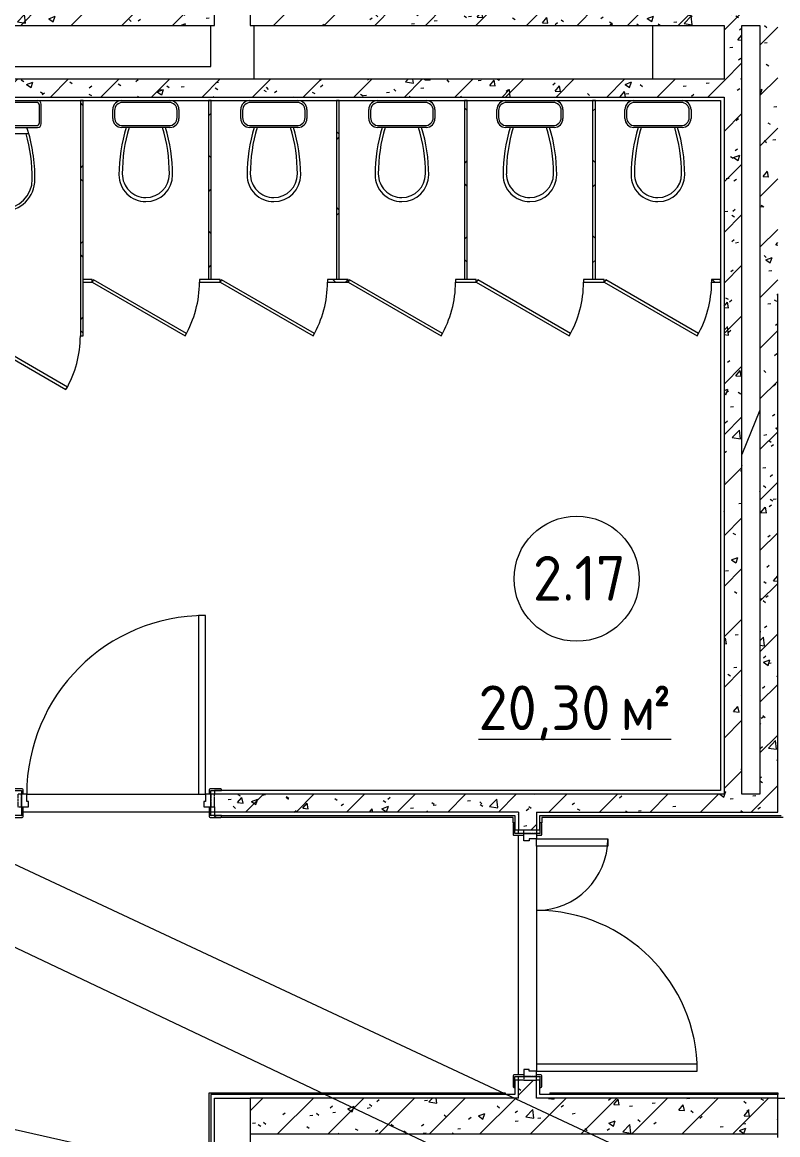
# Model space of a CAD drawing. Header units: millimetres. Extents: x -584918 to 2941280, y 3000189 to 4229862.
# Drawn here: x 204736 to 208961, y 3828161 to 3834384 of the extents above; entities that cross this region are included whole.
import ezdxf

# ---------------------------------------------------------------- set-up
doc = ezdxf.new("R2010")
doc.units = ezdxf.units.MM
doc.linetypes.add('ASVP_Невидимые', pattern=[5, 3, -2])
for name, color, linetype, lineweight in [('Двери', 7, 'Continuous', 0), ('Марки помещений', 7, 'Continuous', 0), ('Обобщенные модели', 7, 'Continuous', 0), ('Перекрытие', 7, 'Continuous', 0), ('Сантехника', 7, 'Continuous', 0), ('Стены внутренние', 7, 'Continuous', 0), ('Стены наружные', 7, 'Continuous', 0), ('Стены несущие', 7, 'Continuous', 0), ('Стены отделка', 7, 'Continuous', 0), ('Стены перегородки', 7, 'Continuous', 0), ('экспертиза ДУ', 1, 'Continuous', 0), ('экспертиза ДУ пояснения', 6, 'Continuous', 0), ('экспертиза условные обозначения', 1, 'Continuous', 0)]:
    doc.layers.add(name, color=color, linetype=linetype, lineweight=lineweight)
doc.styles.add('GOST Common_2', font='', dxfattribs={"height": 500})
doc.styles.add('GOST Common_3', font='', dxfattribs={"width": 0.9, "height": 500})
doc.styles.get('GOST Common_2').set_extended_font_data('GOST Common')
doc.styles.get('GOST Common_3').set_extended_font_data('GOST Common')
pattern_1 = [(45, (184030.3, 3824416.36), (-141.4214, 141.4214), [])]
pattern_2 = [(50, (184030.3, 3824416.36), (364.368, -31.8783), [38.1, -419.1]), (355, (184030.3, 3824416.36), (-70.486, 382.1133), [30.48, -335.28]), (100.451, (184060.67, 3824413.7), (293.885, 350.2334), [32.38, -356.18]), (46.184, (184030.3, 3824517.96), (542.1585, -84.086), [57.15, -628.65]), (96.636, (184075.5, 3824510.96), (474.805, 494.855), [48.57, -534.27]), (351.184, (184030.3, 3824517.96), (474.81, 494.85), [45.72, -502.92]), (21, (184081.1, 3824492.56), (303.2285, -204.5305), [38.1, -419.1]), (326, (184081.1, 3824492.56), (123.604, 368.376), [30.48, -335.28]), (71.451, (184106.37, 3824475.52), (426.834, 163.8427), [32.38, -356.18]), (37.5, (184030.3, 3824416.36), (6.17665, 169.11015), [16.764, -314.452, 16.764, -323.596, -336.55]), (37.5, (184030.3, 3824416.36), (6.17665, 169.11015), [-671.576, 16.764, -319.786]), (7.5, (184030.3, 3824416.36), (133.6389, 200.3615), [16.764, -177.292, 16.764, -306.832, -128.27]), (7.5, (184030.3, 3824416.36), (133.6389, 200.3615), [-517.652, 16.764, -111.506]), (327.5, (183917.02, 3824416.36), (271.1818, -11.45836), [16.764, -110.236, 16.764, -379.476, -525.78]), (327.5, (183917.02, 3824416.36), (271.1818, -11.45836), [-523.24, 16.764, -509.016]), (317.5, (183866.22, 3824416.36), (296.2585, 50.8528), [16.764, -148.336, 16.764, -246.38, -373.38]), (317.5, (183866.22, 3824416.36), (296.2585, 50.8528), [-428.244, 16.764, -356.616])]
pattern_3 = [(45, (184030.3, 3824416.36), (-212.132, 212.132), []), (135, (184030.3, 3824416.36), (-212.132, -212.132), [])]

# ---------------------------------------------------------------- blocks, each defined once
blk = doc.blocks.new('ASVP_ДверьДеревянная_1 полотно - Санузел 1000х2000h_полотно_ Г Л _950 в свету_-7525979-АР Этаж 02')
at = {"layer": 'Двери', "lineweight": 18}
for p, q in [((500, 1050), (460, 1050)), ((460, 1050), (460, 50)), ((500, 50), (500, 1050)), ((-500, 50), (-530, 50)), ((-530, 50), (-530, -20)), ((-500, 10), (-500, 50)), ((-490, 10), (-500, 10)), ((-490, -20), (-490, 10)), ((460, 50), (500, 50)), ((500, 10), (490, 10)), ((490, 10), (490, -20)), ((530, 50), (500, 50)), ((500, 50), (500, 10)), ((530, -20), (530, 50)), ((-530, -20), (-490, -20)), ((490, -20), (530, -20))]:
    blk.add_line(p, q, dxfattribs=at)
at = {"layer": 'Двери', "linetype": 'ASVP_Невидимые', "lineweight": 18}
for p, q in [((-530, 50), (-550, 50)), ((-550, 50), (-550, -20)), ((-530, -20), (-530, 50)), ((550, 50), (530, 50)), ((530, 50), (530, -20)), ((550, -20), (550, 50)), ((-550, -20), (-530, -20)), ((530, -20), (550, -20))]:
    blk.add_line(p, q, dxfattribs=at)
at = {"layer": 'Двери'}
blk.add_arc((500, 50), 1000, 90, 180, dxfattribs=at)
blk = doc.blocks.new('ASVP_НАЛИЧНИК МДФ_Двери - Наличник дверной МДФ-7487789-АР Этаж 02')
at = {"layer": 'Обобщенные модели'}
h = blk.add_hatch(dxfattribs=at)
h.set_pattern_fill('FP_6', color=256, style=0, pattern_type=2)
h.set_pattern_definition([(216.87, (-21064.3, -5112.83), (1249.4985, 833.00223), [208.25, -1874.25]), (206.565, (-20814.4, -5237.78), (-416.4998, -416.5), [465.661, -465.661]), (198.435, (-20814.4, -5446.03), (-832.9995, -416.50086), [263.418, -1053.671])])
h.paths.add_polyline_path([(530, -10), (585, -10), (588.5, -8.5), (590, -5), (590, 0), (530, 0), (530, 50), (520, 50), (520, -5), (521.5, -8.5), (525, -10)])
h.paths.add_polyline_path([(-530, -10), (-525, -10), (-521.5, -8.5), (-520, -5), (-520, 50), (-530, 50), (-531, 0), (-590, -1), (-590, -5), (-588.5, -8.5), (-585, -10), (-531, -10)])
for p, q in [((-531, 0), (-590, 0)), ((-590, 0), (-590, -5)), ((-531, -1), (-531, 0)), ((-530, 50), (-530, -1)), ((-520, -5), (-520, 50)), ((520, 50), (520, -5)), ((530, -1), (530, 50)), ((590, 0), (531, 0)), ((531, 0), (531, -1)), ((590, -5), (590, 0)), ((-585, -10), (-525, -10)), ((-530, -1), (-531, -1)), ((525, -10), (585, -10)), ((531, -1), (530, -1))]:
    blk.add_line(p, q, dxfattribs=at)
for centre, start, end in [((-585, -5), 180, 270), ((-525, -5), 270, 360), ((525, -5), 180, 270), ((585, -5), 270, 360)]:
    blk.add_arc(centre, 5, start, end, dxfattribs=at)
blk = doc.blocks.new('ASVP_НАЛИЧНИК МДФ_Двери - Наличник дверной МДФ-V7-АР Этаж 02')
at = {"layer": 'Обобщенные модели'}
for p, q in [((-531, 0), (-590, 0)), ((-590, 0), (-590, -5)), ((-531, -1), (-531, 0)), ((-530, 20), (-530, -1)), ((-520, -5), (-520, 20)), ((520, 20), (520, -5)), ((530, -1), (530, 20)), ((590, 0), (531, 0)), ((531, 0), (531, -1)), ((590, -5), (590, 0)), ((-585, -10), (-525, -10)), ((-530, -1), (-531, -1)), ((525, -10), (585, -10)), ((531, -1), (530, -1))]:
    blk.add_line(p, q, dxfattribs=at)
for centre, start, end in [((-585, -5), 180, 270), ((-525, -5), 270, 360), ((525, -5), 180, 270), ((585, -5), 270, 360)]:
    blk.add_arc(centre, 5, start, end, dxfattribs=at)
blk = doc.blocks.new('ASVP_ДверьДеревянная_2 полотна - Межкомнатная 1300х2000h_полотна_ Г Л _1220 в свету_-7531502-АР Этаж 02')
at = {"layer": 'Двери', "lineweight": 18}
for p, q in [((650, 950), (610, 950)), ((610, 950), (610, 50)), ((650, 50), (650, 950)), ((-650, 450), (-610, 450)), ((-650, 50), (-650, 450)), ((-610, 450), (-610, 50)), ((-680, 50), (-650, 50)), ((-680, -20), (-680, 50)), ((-610, 50), (-650, 50)), ((-650, 50), (-650, 10)), ((-650, 10), (-640, 10)), ((-640, 10), (-640, -20)), ((610, 50), (650, 50)), ((650, 10), (640, 10)), ((640, 10), (640, -20)), ((680, 50), (650, 50)), ((650, 50), (650, 10)), ((680, -20), (680, 50)), ((-640, -20), (-680, -20)), ((640, -20), (680, -20))]:
    blk.add_line(p, q, dxfattribs=at)
at = {"layer": 'Двери', "linetype": 'ASVP_Невидимые', "lineweight": 18}
for p, q in [((-700, 50), (-680, 50)), ((-700, -20), (-700, 50)), ((-680, 50), (-680, -20)), ((700, 50), (680, 50)), ((680, 50), (680, -20)), ((700, -20), (700, 50)), ((-680, -20), (-700, -20)), ((680, -20), (700, -20))]:
    blk.add_line(p, q, dxfattribs=at)
at = {"layer": 'Двери'}
for centre, radius, start, end in [((650, 50), 900, 90, 180), ((-650, 50), 400, 360, 90)]:
    blk.add_arc(centre, radius, start, end, dxfattribs=at)
blk = doc.blocks.new('ASVP_НАЛИЧНИК МДФ_Двери - Наличник дверной МДФ-V59-АР Этаж 02')
at = {"layer": 'Обобщенные модели'}
for p, q in [((-681, 0), (-740, 0)), ((-740, 0), (-740, -5)), ((-681, -1), (-681, 0)), ((-680, 50), (-680, -1)), ((-670, -5), (-670, 50)), ((670, 50), (670, -5)), ((680, -1), (680, 50)), ((740, 0), (681, 0)), ((681, 0), (681, -1)), ((740, -5), (740, 0)), ((-735, -10), (-675, -10)), ((-680, -1), (-681, -1)), ((675, -10), (735, -10)), ((681, -1), (680, -1))]:
    blk.add_line(p, q, dxfattribs=at)
for centre, start, end in [((-735, -5), 180, 270), ((-675, -5), 270, 360), ((675, -5), 180, 270), ((735, -5), 270, 360)]:
    blk.add_arc(centre, 5, start, end, dxfattribs=at)
blk = doc.blocks.new('ASVP_НАЛИЧНИК МДФ_Двери - Наличник дверной МДФ-7488626-АР Этаж 02')
at = {"layer": 'Обобщенные модели'}
for p, q in [((-681, 0), (-740, 0)), ((-740, 0), (-740, -5)), ((-681, -1), (-681, 0)), ((-680, 20), (-680, -1)), ((-670, -5), (-670, 20)), ((670, 20), (670, -5)), ((680, -1), (680, 20)), ((740, 0), (681, 0)), ((681, 0), (681, -1)), ((740, -5), (740, 0)), ((-735, -10), (-675, -10)), ((-680, -1), (-681, -1)), ((675, -10), (735, -10)), ((681, -1), (680, -1))]:
    blk.add_line(p, q, dxfattribs=at)
for centre, start, end in [((-735, -5), 180, 270), ((-675, -5), 270, 360), ((675, -5), 180, 270), ((735, -5), 270, 360)]:
    blk.add_arc(centre, 5, start, end, dxfattribs=at)
blk = doc.blocks.new('ASVP_2D_Унитаз_Слив - Унитаз детский-7543592-АР Этаж 02')
at = {"layer": 'Сантехника'}
for p, q in [((-244.1, 160), (25.9, 160)), ((20.9, 150), (-239.1, 150)), ((-294.1, 60), (-294.1, 110)), ((-284.1, 105), (-284.1, 65)), ((65.9, 65), (65.9, 105)), ((75.9, 110), (75.9, 60)), ((-239.1, 20), (20.9, 20))]:
    blk.add_line(p, q, dxfattribs=at)
for centre, radius, start, end in [((-109.1, 425), 150, 90.09963, 180), ((-109.1, 425), 150, 0, 90.09963), ((-109.1, 420.1), 131.9, 90, 180), ((-109.1, 420.1), 131.9, 360, 90), ((638.7, 425), 897.8, 180, 197.16724), ((661.9, 420.1), 902.8, 180, 196.74355), ((-880.1, 420.1), 902.8, 343.25645, 360), ((-856.9, 425), 897.8, 342.83276, 0), ((-244.1, 110), 50, 90, 180), ((-239.1, 105), 45, 90, 180), ((20.9, 105), 45, 0, 90), ((25.9, 110), 50, 0, 90), ((-239.1, 65), 45, 180, 270), ((20.9, 65), 45, 270, 0), ((-244.1, 60), 50, 180, 270), ((25.9, 60), 50, 270, 0)]:
    blk.add_arc(centre, radius, start, end, dxfattribs=at)
blk = doc.blocks.new('ASVP_2D_Унитаз_Слив - Унитаз для взрослых-7543800-АР Этаж 02')
at = {"layer": 'Сантехника'}
for p, q in [((-254.8, 195), (36.7, 195)), ((-324.1, 140), (-324.1, 30)), ((-314.1, 135), (-314.1, 35)), ((85.9, 160), (-304.1, 160)), ((80.9, 150), (-299.1, 150)), ((95.9, 35), (95.9, 135)), ((105.9, 30), (105.9, 140)), ((-299.1, 20), (80.9, 20))]:
    blk.add_line(p, q, dxfattribs=at)
for centre, radius, start, end in [((-109.1, 450), 180, 90, 180), ((-109.1, 450), 180, 0, 90), ((-109.1, 450), 165, 90, 180), ((-109.1, 450), 165, 0, 90), ((676.9, 450), 966, 180, 197.47018), ((691.9, 450), 966, 180, 195.30619), ((-910.1, 450), 966, 344.69381, 0), ((-895.1, 450), 966, 342.52982, 0), ((-304.1, 140), 20, 90, 180), ((-299.1, 135), 15, 90, 180), ((80.9, 135), 15, 360, 90), ((85.9, 140), 20, 360, 90), ((-304.1, 30), 20, 180, 270), ((-299.1, 35), 15, 180, 270), ((80.9, 35), 15, 270, 0), ((85.9, 30), 20, 270, 360)]:
    blk.add_arc(centre, radius, start, end, dxfattribs=at)
blk = doc.blocks.new('Д_Эскиз_1П - Дверь_в_трансформируемой_перегородке-7567258-АР Этаж 02')
at = {"layer": 'Двери'}
for p, q in [((-292, 5.9), (-300, -8)), ((227.6, -294.1), (-292, 5.9)), ((-300, -8), (219.6, -308)), ((219.6, -308), (227.6, -294.1))]:
    blk.add_line(p, q, dxfattribs=at)
blk.add_arc((-300, -8), 600, 330, 360, dxfattribs=at)
blk = doc.blocks.new('ASVP_Марка_Помещение_ДваЗначения - Номер Площадь-685795-АР Этаж 02')
at = {"layer": 'Марки помещений'}
blk.add_circle((0, 0), 3.5, dxfattribs=at)

msp = doc.modelspace()

# ---------------------------------------------------------------- hatches: boundary and pattern name
at = {"layer": 'Стены внутренние'}
h = msp.add_hatch(dxfattribs=at)
h.set_pattern_fill('FP_1', color=256, style=0, pattern_type=2)
h.set_pattern_definition(pattern_1)
h.paths.add_polyline_path([(208961.203, 3830065.697), (208960.891, 3834637.188), (208861.203, 3834677.36), (208861.203, 3830065.697)])
h = msp.add_hatch(dxfattribs=at)
h.set_pattern_fill('FP_2', color=256, style=0, pattern_type=2)
h.set_pattern_definition(pattern_2)
h.paths.add_polyline_path([(208961.203, 3830065.697), (208960.891, 3834637.188), (208861.203, 3834677.36), (208861.203, 3830065.697)])
h = msp.add_hatch(dxfattribs=at)
h.set_pattern_fill('FP_1', color=256, style=0, pattern_type=2)
h.set_pattern_definition(pattern_1)
h.paths.add_polyline_path([(205791.203, 3834365.697), (205811.203, 3834365.697), (205811.203, 3834465.697), (203061.203, 3834465.697), (203061.203, 3834365.697), (205580.327, 3834365.697)])
h = msp.add_hatch(dxfattribs=at)
h.set_pattern_fill('FP_2', color=256, style=0, pattern_type=2)
h.set_pattern_definition(pattern_2)
h.paths.add_polyline_path([(205791.203, 3834365.697), (205811.203, 3834365.697), (205811.203, 3834465.697), (203061.203, 3834465.697), (203061.203, 3834365.697), (205580.327, 3834365.697)])
h = msp.add_hatch(dxfattribs=at)
h.set_pattern_fill('FP_1', color=256, style=0, pattern_type=2)
h.set_pattern_definition(pattern_1)
h.paths.add_polyline_path([(208661.203, 3834365.697), (208861.203, 3834365.697), (208861.203, 3834465.697), (206011.203, 3834465.697), (206011.203, 3834365.697), (208477.953, 3834365.697)])
h = msp.add_hatch(dxfattribs=at)
h.set_pattern_fill('FP_2', color=256, style=0, pattern_type=2)
h.set_pattern_definition(pattern_2)
h.paths.add_polyline_path([(208661.203, 3834365.697), (208861.203, 3834365.697), (208861.203, 3834465.697), (206011.203, 3834465.697), (206011.203, 3834365.697), (208477.953, 3834365.697)])
h = msp.add_hatch(dxfattribs=at)
h.set_pattern_fill('FP_1', color=256, style=0, pattern_type=2)
h.set_pattern_definition(pattern_1)
h.paths.add_polyline_path([(208661.203, 3830065.697), (208761.203, 3830065.697), (208761.203, 3834365.697), (208661.203, 3834365.697), (208661.203, 3831525.416)])
h = msp.add_hatch(dxfattribs=at)
h.set_pattern_fill('FP_2', color=256, style=0, pattern_type=2)
h.set_pattern_definition(pattern_2)
h.paths.add_polyline_path([(208661.203, 3830065.697), (208761.203, 3830065.697), (208761.203, 3834365.697), (208661.203, 3834365.697), (208661.203, 3831525.416)])
h = msp.add_hatch(dxfattribs=at)
h.set_pattern_fill('FP_1', color=256, style=0, pattern_type=2)
h.set_pattern_definition(pattern_1)
h.paths.add_polyline_path([(208477.953, 3833965.697), (208661.203, 3833965.697), (208661.203, 3834065.697), (203361.203, 3834065.697), (203361.203, 3833965.697), (208263.432, 3833965.697)])
h = msp.add_hatch(dxfattribs=at)
h.set_pattern_fill('FP_2', color=256, style=0, pattern_type=2)
h.set_pattern_definition(pattern_2)
h.paths.add_polyline_path([(208477.953, 3833965.697), (208661.203, 3833965.697), (208661.203, 3834065.697), (203361.203, 3834065.697), (203361.203, 3833965.697), (208263.432, 3833965.697)])
h = msp.add_hatch(dxfattribs=at)
h.set_pattern_fill('FP_1', color=256, style=0, pattern_type=2)
h.set_pattern_definition(pattern_1)
h.paths.add_polyline_path([(208761.203, 3829965.697), (208961.203, 3829965.697), (208961.203, 3830065.697), (205811.203, 3830065.697), (205811.203, 3829965.697), (208661.203, 3829965.697)])
h.paths.add_polyline_path([(204131.514, 3829965.697), (204711.203, 3829965.697), (204711.203, 3830065.697), (203061.203, 3830065.697), (203061.203, 3829965.697), (203361.203, 3829965.697)])
h = msp.add_hatch(dxfattribs=at)
h.set_pattern_fill('FP_2', color=256, style=0, pattern_type=2)
h.set_pattern_definition(pattern_2)
h.paths.add_polyline_path([(208761.203, 3829965.697), (208961.203, 3829965.697), (208961.203, 3830065.697), (205811.203, 3830065.697), (205811.203, 3829965.697), (208661.203, 3829965.697)])
h.paths.add_polyline_path([(204131.514, 3829965.697), (204711.203, 3829965.697), (204711.203, 3830065.697), (203061.203, 3830065.697), (203061.203, 3829965.697), (203361.203, 3829965.697)])
h = msp.add_hatch(dxfattribs=at)
h.set_pattern_fill('FP_1', color=256, style=0, pattern_type=2)
h.set_pattern_definition(pattern_1)
h.paths.add_polyline_path([(207611.203, 3828365.697), (207611.203, 3828465.697), (207511.203, 3828465.697), (207512.078, 3828365.697)])
h.paths.add_polyline_path([(207511.203, 3829865.697), (207611.203, 3829865.697), (207611.203, 3829965.697), (207511.203, 3829965.697)])
h = msp.add_hatch(dxfattribs=at)
h.set_pattern_fill('FP_2', color=256, style=0, pattern_type=2)
h.set_pattern_definition(pattern_2)
h.paths.add_polyline_path([(207611.203, 3828365.697), (207611.203, 3828465.697), (207511.203, 3828465.697), (207512.078, 3828365.697)])
h.paths.add_polyline_path([(207511.203, 3829865.697), (207611.203, 3829865.697), (207611.203, 3829965.697), (207511.203, 3829965.697)])
h = msp.add_hatch(dxfattribs=at)
h.set_pattern_fill('FP_1', color=256, style=0, pattern_type=2)
h.set_pattern_definition(pattern_1)
h.paths.add_polyline_path([(208961.203, 3828165.697), (208961.203, 3828365.697), (206011.203, 3828365.697), (206011.203, 3828165.697), (207995.016, 3828165.697)])
h = msp.add_hatch(dxfattribs=at)
h.set_pattern_fill('FP_2', color=256, style=0, pattern_type=2)
h.set_pattern_definition(pattern_2)
h.paths.add_polyline_path([(208961.203, 3828165.697), (208961.203, 3828365.697), (206011.203, 3828365.697), (206011.203, 3828165.697), (207995.016, 3828165.697)])
at = {"layer": 'Стены наружные'}
h = msp.add_hatch(dxfattribs=at)
h.set_pattern_fill('FP_14', color=256, style=0, pattern_type=2)
h.set_pattern_definition(pattern_3)
h.paths.add_polyline_path([(205061.203, 3832629.697), (205077.203, 3832629.697), (205077.203, 3833945.697), (205061.203, 3833945.697), (205061.203, 3833750.384)])
h = msp.add_hatch(dxfattribs=at)
h.set_pattern_fill('FP_14', color=256, style=0, pattern_type=2)
h.set_pattern_definition(pattern_3)
h.paths.add_polyline_path([(205793.203, 3832945.697), (205793.203, 3833945.697), (205777.203, 3833945.697), (205777.203, 3832945.697)])
h = msp.add_hatch(dxfattribs=at)
h.set_pattern_fill('FP_14', color=256, style=0, pattern_type=2)
h.set_pattern_definition(pattern_3)
h.paths.add_polyline_path([(206493.203, 3832945.697), (206509.203, 3832945.697), (206509.203, 3833945.697), (206493.203, 3833945.697), (206493.203, 3833750.384)])
h = msp.add_hatch(dxfattribs=at)
h.set_pattern_fill('FP_14', color=256, style=0, pattern_type=2)
h.set_pattern_definition(pattern_3)
h.paths.add_polyline_path([(207209.203, 3832945.697), (207225.203, 3832945.697), (207225.203, 3833945.697), (207209.203, 3833945.697), (207209.203, 3833750.384)])
h = msp.add_hatch(dxfattribs=at)
h.set_pattern_fill('FP_14', color=256, style=0, pattern_type=2)
h.set_pattern_definition(pattern_3)
h.paths.add_polyline_path([(207925.203, 3832945.697), (207941.203, 3832945.697), (207941.203, 3833945.697), (207925.203, 3833945.697), (207925.203, 3833750.384)])
h = msp.add_hatch(dxfattribs=at)
h.set_pattern_fill('FP_14', color=256, style=0, pattern_type=2)
h.set_pattern_definition(pattern_3)
h.paths.add_polyline_path([(207941.203, 3832929.697), (207991.203, 3832929.697), (207991.203, 3832945.697), (207875.203, 3832945.697), (207875.203, 3832929.697), (207925.203, 3832929.697)])
h.paths.add_polyline_path([(208641.203, 3832929.697), (208641.203, 3832945.697), (208591.203, 3832945.697), (208591.203, 3832929.697), (208619.738, 3832929.697)])
h.paths.add_polyline_path([(207275.203, 3832929.697), (207275.203, 3832945.697), (207159.203, 3832945.697), (207159.203, 3832929.697), (207225.203, 3832929.697)])
h.paths.add_polyline_path([(205127.203, 3832929.697), (205127.203, 3832945.697), (205077.203, 3832945.697), (205077.203, 3832929.697), (205097.39, 3832929.697)])
h.paths.add_polyline_path([(205843.203, 3832929.697), (205843.203, 3832945.697), (205727.203, 3832945.697), (205727.203, 3832929.697), (205793.203, 3832929.697)])
h.paths.add_polyline_path([(206559.203, 3832929.697), (206559.203, 3832945.697), (206443.203, 3832945.697), (206443.203, 3832929.697), (206509.203, 3832929.697)])
at = {"layer": 'экспертиза условные обозначения', "lineweight": -3}
h = msp.add_hatch(dxfattribs=at)
h.set_pattern_fill('GRASS', color=3, scale=24)
h.set_pattern_definition([(90, (183626.44, 3579035.56), (-431.0523, 431.0523), [114.3, -747.8046]), (45, (183626.44, 3579035.56), (-431.0523, 431.0523), [114.3, -495.3]), (135, (183626.44, 3579035.56), (-431.0523, -431.0523), [114.3, -495.3])])
edge = h.paths.add_edge_path()
edge.add_line((196428.749, 3839816.831), (197140.238, 3841668.63))
edge.add_line((197140.238, 3841668.63), (200508.517, 3840275.128))
edge.add_line((200508.517, 3840275.128), (201854.112, 3843614.196))
edge.add_line((201854.112, 3843614.196), (203375.243, 3843001.203))
edge.add_line((203375.243, 3843001.203), (202029.648, 3839662.135))
edge.add_line((202029.648, 3839662.135), (206626.293, 3837842.101))
edge.add_line((206626.293, 3837842.101), (205916.118, 3836079.815))
edge.add_line((205916.118, 3836079.815), (204600.899, 3836615.219))
edge.add_arc((204174.147, 3835587.251), 1113.03, 67.4546237, 179.2891611)
edge.add_line((203061.203, 3835601.059), (203061.203, 3833765.697))
edge.add_line((203061.203, 3833765.697), (200161.203, 3833765.697))
edge.add_line((200161.203, 3833765.697), (200161.203, 3838398.959))
edge.add_line((200161.203, 3838398.959), (196428.749, 3839816.831))

# ---------------------------------------------------------------- linework, layer by layer
at = {"layer": 'Перекрытие'}
for p, q in [((205791.203, 3834135.697), (205791.203, 3834365.697)), ((206031.203, 3834365.697), (206031.203, 3834065.697)), ((208263.432, 3834065.697), (208263.432, 3834365.697)), ((203931.203, 3834135.697), (205791.203, 3834135.697)), ((208861.203, 3832214.89), (208761.203, 3831966.741)), ((204761.203, 3830065.697), (205721.203, 3830065.697)), ((205781.203, 3829965.697), (204741.203, 3829965.697)), ((205811.203, 3829965.697), (205791.203, 3829965.697)), ((207511.203, 3829845.697), (207511.203, 3829865.697)), ((207511.203, 3828495.697), (207511.203, 3829835.697)), ((207611.203, 3829775.697), (207611.203, 3828555.697)), ((207511.203, 3828465.697), (207511.203, 3828485.697)), ((208961.203, 3828365.697), (209811.203, 3828365.697))]:
    msp.add_line(p, q, dxfattribs=at)
at = {"layer": 'Стены внутренние'}
for p, q in [((207481.203, 3829935.697), (205846.203, 3829935.697)), ((207481.203, 3829905.697), (207481.203, 3829935.697)), ((207481.203, 3829905.697), (207486.203, 3829905.697)), ((207641.203, 3829905.697), (207636.203, 3829905.697)), ((208991.203, 3829935.697), (207641.203, 3829935.697)), ((207641.203, 3829935.697), (207641.203, 3829905.697)), ((205781.203, 3822855.697), (205781.203, 3828395.697)), ((205781.203, 3828395.697), (207436.203, 3828395.697)), ((207436.203, 3828395.697), (207436.203, 3828385.697)), ((207686.203, 3828395.697), (208961.203, 3828395.697)), ((207686.203, 3828395.697), (207686.203, 3828385.697)), ((208961.203, 3828395.697), (208961.203, 3828385.697))]:
    msp.add_line(p, q, dxfattribs=at)
at = {"layer": 'Стены несущие'}
for p, q in [((205811.203, 3834365.697), (205811.203, 3834465.697)), ((206011.203, 3834465.697), (206011.203, 3834365.697)), ((203361.203, 3834365.697), (205811.203, 3834365.697)), ((206011.203, 3834365.697), (208661.203, 3834365.697)), ((208661.203, 3834365.697), (208661.203, 3834065.697)), ((208761.203, 3834365.697), (208861.203, 3834365.697)), ((208761.203, 3830065.697), (208761.203, 3834365.697)), ((208861.203, 3834365.697), (208861.203, 3830065.697)), ((208661.203, 3834065.697), (203361.203, 3834065.697)), ((203361.203, 3833965.697), (208661.203, 3833965.697)), ((208661.203, 3833965.697), (208661.203, 3830065.697)), ((208961.203, 3829965.697), (208961.203, 3832865.697)), ((208661.203, 3830065.697), (205811.203, 3830065.697)), ((208861.203, 3830065.697), (208761.203, 3830065.697)), ((205811.203, 3829995.697), (205811.203, 3829965.697)), ((207511.203, 3829965.697), (205811.203, 3829965.697)), ((207511.203, 3829965.697), (207511.203, 3829865.697)), ((207611.203, 3829965.697), (208961.203, 3829965.697)), ((207611.203, 3829965.697), (207611.203, 3829865.697)), ((207511.203, 3829865.697), (207541.203, 3829865.697)), ((207541.203, 3828465.697), (207511.203, 3828465.697)), ((207511.203, 3828365.697), (207511.203, 3828465.697)), ((207611.203, 3828365.697), (207611.203, 3828465.697)), ((207511.203, 3828365.697), (206011.203, 3828365.697)), ((206011.203, 3828365.697), (206011.203, 3828165.697)), ((208961.203, 3828365.697), (207611.203, 3828365.697)), ((208961.203, 3828165.697), (208961.203, 3828365.697)), ((206011.203, 3828165.697), (208961.203, 3828165.697))]:
    msp.add_line(p, q, dxfattribs=at)
at = {"layer": 'Стены отделка'}
for p, q in [((203381.203, 3833945.697), (208641.203, 3833945.697)), ((208641.203, 3833945.697), (208641.203, 3830085.697)), ((208641.203, 3830085.697), (205811.203, 3830085.697)), ((205811.203, 3830085.697), (205811.203, 3830065.697)), ((205811.203, 3829965.697), (205811.203, 3829945.697)), ((205811.203, 3829945.697), (207491.203, 3829945.697)), ((207491.203, 3829945.697), (207491.203, 3829865.697)), ((207631.203, 3829945.697), (208981.203, 3829945.697)), ((207631.203, 3829865.697), (207631.203, 3829945.697)), ((207491.203, 3829865.697), (207511.203, 3829865.697)), ((207611.203, 3829865.697), (207631.203, 3829865.697)), ((207511.203, 3828465.697), (207491.203, 3828465.697)), ((207491.203, 3828465.697), (207491.203, 3828385.697)), ((207631.203, 3828465.697), (207611.203, 3828465.697)), ((207631.203, 3828385.697), (207631.203, 3828465.697)), ((205791.203, 3828385.697), (205791.203, 3822815.697)), ((207491.203, 3828385.697), (205791.203, 3828385.697)), ((205811.203, 3824615.697), (205811.203, 3828365.697)), ((205811.203, 3828365.697), (206011.203, 3828365.697)), ((208961.203, 3828385.697), (207631.203, 3828385.697)), ((208961.203, 3828365.697), (208961.203, 3828385.697)), ((206011.203, 3828165.697), (206011.203, 3824615.697)), ((208961.203, 3828145.697), (208961.203, 3828165.697))]:
    msp.add_line(p, q, dxfattribs=at)
at = {"layer": 'Стены перегородки'}
for p, q in [((205061.203, 3833945.697), (205061.203, 3832629.697)), ((205077.203, 3833945.697), (205061.203, 3833945.697)), ((205077.203, 3832629.697), (205077.203, 3833945.697)), ((205777.203, 3833945.697), (205777.203, 3832945.697)), ((205793.203, 3833945.697), (205777.203, 3833945.697)), ((205793.203, 3832945.697), (205793.203, 3833945.697)), ((206493.203, 3833945.697), (206493.203, 3832945.697)), ((206509.203, 3833945.697), (206493.203, 3833945.697)), ((206509.203, 3832945.697), (206509.203, 3833945.697)), ((207209.203, 3833945.697), (207209.203, 3832945.697)), ((207225.203, 3833945.697), (207209.203, 3833945.697)), ((207225.203, 3832945.697), (207225.203, 3833945.697)), ((207925.203, 3833945.697), (207925.203, 3832945.697)), ((207941.203, 3833945.697), (207925.203, 3833945.697)), ((207941.203, 3832945.697), (207941.203, 3833945.697)), ((205127.203, 3832945.697), (205077.203, 3832945.697)), ((205127.203, 3832929.697), (205127.203, 3832945.697)), ((205843.203, 3832945.697), (205727.203, 3832945.697)), ((205727.203, 3832945.697), (205727.203, 3832929.697)), ((205843.203, 3832929.697), (205843.203, 3832945.697)), ((206559.203, 3832945.697), (206443.203, 3832945.697)), ((206443.203, 3832945.697), (206443.203, 3832929.697)), ((206559.203, 3832929.697), (206559.203, 3832945.697)), ((207275.203, 3832945.697), (207159.203, 3832945.697)), ((207159.203, 3832945.697), (207159.203, 3832929.697)), ((207275.203, 3832929.697), (207275.203, 3832945.697)), ((207991.203, 3832945.697), (207875.203, 3832945.697)), ((207875.203, 3832945.697), (207875.203, 3832929.697)), ((207991.203, 3832929.697), (207991.203, 3832945.697)), ((208641.203, 3832945.697), (208591.203, 3832945.697)), ((208591.203, 3832945.697), (208591.203, 3832929.697)), ((208641.203, 3832929.697), (208641.203, 3832945.697)), ((205077.203, 3832929.697), (205127.203, 3832929.697)), ((205727.203, 3832929.697), (205843.203, 3832929.697)), ((206443.203, 3832929.697), (206559.203, 3832929.697)), ((207159.203, 3832929.697), (207275.203, 3832929.697)), ((207875.203, 3832929.697), (207991.203, 3832929.697)), ((208591.203, 3832929.697), (208641.203, 3832929.697)), ((205061.203, 3832629.697), (205077.203, 3832629.697))]:
    msp.add_line(p, q, dxfattribs=at)
at = {"layer": 'экспертиза ДУ'}
msp.add_lwpolyline([(104537.279, 3850758.128), (210809.562, 3826812.887)], dxfattribs=at)
at = {"layer": 'экспертиза ДУ пояснения'}
for points in [[(209860.825, 3826760.098), (127632.222, 3865719.663)], [(127632.222, 3865719.663), (210809.562, 3826812.887)]]:
    msp.add_lwpolyline(points, dxfattribs=at)

# ---------------------------------------------------------------- block references
at = {"layer": 'Двери'}
for name, p in [('Д_Эскиз_1П - Дверь_в_трансформируемой_перегородке-7567258-АР Этаж 02', (205427.203, 3832937.697)), ('Д_Эскиз_1П - Дверь_в_трансформируемой_перегородке-7567258-АР Этаж 02', (206143.203, 3832937.697)), ('Д_Эскиз_1П - Дверь_в_трансформируемой_перегородке-7567258-АР Этаж 02', (206859.203, 3832937.697)), ('Д_Эскиз_1П - Дверь_в_трансформируемой_перегородке-7567258-АР Этаж 02', (207575.203, 3832937.697)), ('Д_Эскиз_1П - Дверь_в_трансформируемой_перегородке-7567258-АР Этаж 02', (208291.203, 3832937.697)), ('Д_Эскиз_1П - Дверь_в_трансформируемой_перегородке-7567258-АР Этаж 02', (204761.203, 3832637.697)), ('ASVP_ДверьДеревянная_1 полотно - Санузел 1000х2000h_полотно_ Г Л _950 в свету_-7525979-АР Этаж 02', (205261.203, 3830015.697))]:
    msp.add_blockref(name, p, dxfattribs=at)
at = {"layer": 'Двери', "rotation": 269.9999999999998}
msp.add_blockref('ASVP_ДверьДеревянная_2 полотна - Межкомнатная 1300х2000h_полотна_ Г Л _1220 в свету_-7531502-АР Этаж 02', (207561.203, 3829165.697), dxfattribs=at)
at = {"layer": 'Марки помещений', "xscale": 99.99999999999993, "yscale": 99.99999999999993, "zscale": 99.99999999999993}
msp.add_blockref('ASVP_Марка_Помещение_ДваЗначения - Номер Площадь-685795-АР Этаж 02', (207836.768, 3831271.017), dxfattribs=at)
at = {"layer": 'Обобщенные модели'}
for name, p, rotation in [('ASVP_НАЛИЧНИК МДФ_Двери - Наличник дверной МДФ-V7-АР Этаж 02', (205261.203, 3830085.697), 180), ('ASVP_НАЛИЧНИК МДФ_Двери - Наличник дверной МДФ-V59-АР Этаж 02', (207491.203, 3829165.697), 269.9999999999998), ('ASVP_НАЛИЧНИК МДФ_Двери - Наличник дверной МДФ-7488626-АР Этаж 02', (207631.203, 3829165.697), 89.99999999999964)]:
    msp.add_blockref(name, p, dxfattribs=dict(at, rotation=rotation))
msp.add_blockref('ASVP_НАЛИЧНИК МДФ_Двери - Наличник дверной МДФ-7487789-АР Этаж 02', (205261.203, 3829945.697), dxfattribs=at)
at = {"layer": 'Сантехника', "rotation": 180}
for name, p in [('ASVP_2D_Унитаз_Слив - Унитаз для взрослых-7543800-АР Этаж 02', (204518.129, 3833955.697)), ('ASVP_2D_Унитаз_Слив - Унитаз детский-7543592-АР Этаж 02', (205318.129, 3833955.697)), ('ASVP_2D_Унитаз_Слив - Унитаз детский-7543592-АР Этаж 02', (206034.129, 3833955.697)), ('ASVP_2D_Унитаз_Слив - Унитаз детский-7543592-АР Этаж 02', (206750.129, 3833955.697)), ('ASVP_2D_Унитаз_Слив - Унитаз детский-7543592-АР Этаж 02', (207466.129, 3833955.697)), ('ASVP_2D_Унитаз_Слив - Унитаз детский-7543592-АР Этаж 02', (208182.129, 3833955.697))]:
    msp.add_blockref(name, p, dxfattribs=at)

# ---------------------------------------------------------------- texts
at = {"layer": 'Марки помещений', "char_height": 250, "attachment_point": 1}
for s, insert, width, style in [('2.17', (207591.961, 3831398.743), 606.07575, 'GOST Common_2'), ('\\L20,30 ', (207287.325, 3830674.212), 966.83512, 'GOST Common_2'), ('\\L\\fGOST Common|b0|i0|c238|p34|;\\W.9;\\L²', (208263.637, 3830674.212), 165.94931, 'GOST Common_3'), ('\\L\\fGOST Common|b0|i0|c204|p34|;\\W.9;\\Lм', (208085.044, 3830674.212), 216.45562, 'GOST Common_2')]:
    msp.add_mtext(s, dxfattribs=dict(at, insert=insert, width=width, style=style))

doc.saveas('drawing.dxf')
